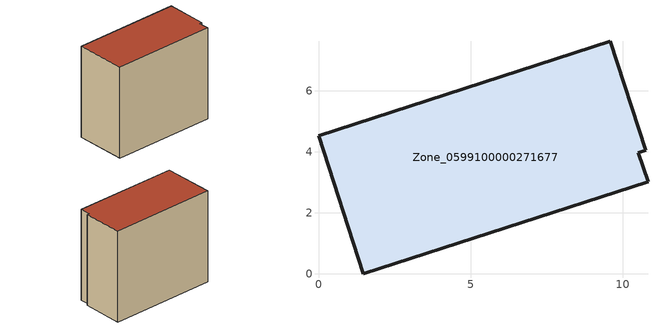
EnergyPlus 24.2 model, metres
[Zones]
Zone_0599100000271677
 floor ground (C_G): 10.75,4.05 10.51,3.96 10.82,3.02 1.47,0 0,4.53 9.59,7.63 z3.55
 wall outside (C_F): 10.75,4.05 9.59,7.63 0,4.53 1.47,0 10.82,3.02 10.51,3.96 10.75,4.05 z3.55:12.21
 roof outside (C_R): 10.51,3.96 10.75,4.05 9.59,7.63 0,4.53 1.47,0 10.82,3.02 z12.21
[BUILDING]
Pand.0599100000271677: North Axis=0; Terrain=City; Loads Convergence Tolerance Value=0.04; Temperature Convergence Tolerance Value=0.4; Solar Distribution=FullExterior; Maximum Number of Warmup Days=25; Minimum Number of Warmup Days=1
[Site:Location]
Rotterdam.The.Hague.AP_ZH_NLD Design_Conditions: Latitude=51.96; Longitude=4.45; Time Zone=1; Elevation=-4.5
[SITE:GROUNDTEMPERATURE:BUILDINGSURFACE]
18, 18, 18, 18, 18, 18, 18, 18, 18, 18, 18, 18
[MATERIAL] Thermal Absorptance=0.9; Solar Absorptance=0.7; Visible Absorptance=0.7
Name | Roughness | Thickness | Conductivity | Density | Specific Heat
G.TC.1946-1964 | MediumSmooth | 0.15 | 1 | 540 | 1210
F.TC.1946-1964 | Rough | 0.3 | 0.857143 | 1920 | 840
R.TC.1946-1964 | MediumRough | 0.2 | 0.235294 | 1500 | 1000
[CONSTRUCTION]
C_G: G.TC.1946-1964
C_F: F.TC.1946-1964
C_R: R.TC.1946-1964
[ZONE]
Zone_0599100000271677: Type=1; Multiplier=1; Ceiling Height=Autocalculate; Volume=Autocalculate; Floor Area=autocalculate; Part of Total Floor Area=Yes
[ZONEINFILTRATION:DESIGNFLOWRATE]
Infil_Zone_0599100000271677: Zone or ZoneList or Space or SpaceList=Zone_0599100000271677; Schedule=AlwaysOn; Design Flow Rate Calculation Method=Flow/Area; Flow Rate per Floor Area=0.003; Constant Term Coefficient=1; Temperature Term Coefficient=0; Velocity Term Coefficient=0; Velocity Squared Term Coefficient=0
[HVACTEMPLATE:ZONE:IDEALLOADSAIRSYSTEM]
Zone_0599100000271677: Maximum Heating Supply Air Temperature=50; Minimum Cooling Supply Air Temperature=13; Maximum Heating Supply Air Humidity Ratio=0.0156; Minimum Cooling Supply Air Humidity Ratio=0.0077; Heating Limit=NoLimit; Cooling Limit=NoLimit; Dehumidification Control Type=ConstantSensibleHeatRatio; Cooling Sensible Heat Ratio=0.7; Dehumidification Setpoint=60; Humidification Control Type=None; Humidification Setpoint=30; Outdoor Air Method=None; Outdoor Air Flow Rate per Person=0.00944; Outdoor Air Flow Rate per Zone Floor Area=0; Outdoor Air Flow Rate per Zone=0; Demand Controlled Ventilation Type=None; Outdoor Air Economizer Type=NoEconomizer; Heat Recovery Type=None; Sensible Heat Recovery Effectiveness=0.7; Latent Heat Recovery Effectiveness=0.65
[ZONECONTROL:THERMOSTAT]
ThermostatControl_Zone_0599100000271677: Zone or ZoneList=Zone_0599100000271677; Control Type Schedule=DualSetpointControlType; Control 1=Thermostat_Zone_0599100000271677; Temperature Difference Between Cutout And Setpoint=0
[THERMOSTATSETPOINT:DUALSETPOINT]
Thermostat_Zone_0599100000271677: Heating Setpoint Temperature Schedule=HeatingSetpoint_Zone_0599100000271677; Cooling Setpoint Temperature Schedule=CoolingSetpoint_Zone_0599100000271677
[SCHEDULE:COMPACT]
HeatingSetpoint_Zone_0599100000271677: Through: 12/31, For: AllDays, Until: 24:00, 21
CoolingSetpoint_Zone_0599100000271677: Through: 12/31, For: AllDays, Until: 24:00, 24
DualSetpointControlType: Through: 12/31, For: AllDays, Until: 24:00, 4
AlwaysOn: Through: 12/31, For: AllDays, Until: 24:00, 1
